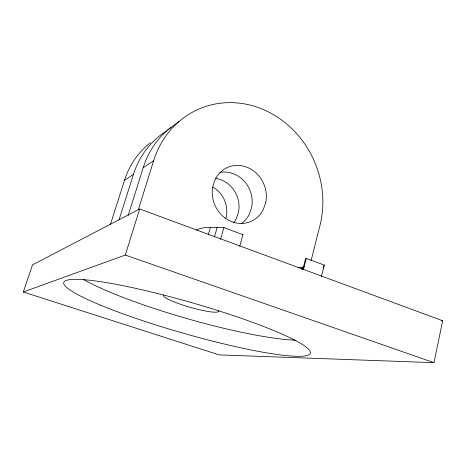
<?xml version="1.0" encoding="UTF-8"?>
<svg xmlns="http://www.w3.org/2000/svg" width="466" height="466" viewBox="0 0 466 466"><rect width="100%" height="100%" fill="white"/><g stroke="black" fill="none" stroke-linecap="round" stroke-linejoin="round"><path stroke-width="0.7" d="M433.963 362.665L442.7 320.759L139.666 208.984L32.509 264.845L23.3 291.99L219.177 354.9L433.963 362.665L125.307 255.059L23.3 291.99M321.342 276.821L324.254 265.113L306.273 258.391L305.614 258.519L302.795 269.587M324.254 265.113L323.724 267.216L323.043 268.078M303.448 269.47L306.273 258.391M311.02 260.844L319.938 225.631A94.202 85.418 67.6 0 0 260.698 108.473A94.202 85.418 67.6 0 0 153.617 160.747L143.161 167.783L128.185 215.403M301.799 269.371L302.335 267.28L304.321 266.575M239.67 246.386L242.903 234.695L223.89 227.583L210.428 227.297L204.032 227.717L198.691 228.998L196.518 230.245M220.558 239.343L223.89 227.583M214.453 236.932L217.197 227.321M208.22 234.975L210.428 227.297M138.338 209.747L153.617 160.747M125.307 255.059L139.666 208.984M118.999 219.981L133.48 174.296A87.404 80.373 67.4 0 1 166.508 130.993M110.39 224.525L124.498 180.342A84.358 78.061 67.3 0 1 150.413 142.718M225.66 218.571L226.208 217.022A26.341 24.36 67.3 0 0 212.799 187.052M167.743 129.962L178.973 121.568M124.498 180.342L133.48 174.296M242.367 234.852L242.903 234.695M298.077 267.659L302.335 267.28M441.25 320.818L442.7 320.759M295.473 340.192A127.608 18.337 16 0 1 83.723 279.606M218.781 310.88A28.706 4.083 16 0 1 189.977 307.269A28.706 4.083 16 0 1 163.869 295.106M215.676 178.396A27.29 25.082 67.4 0 1 238.441 212.537L236.198 218.944A27.29 25.082 67.4 0 1 233.705 222.911M219.888 172.403A28.315 25.84 67.5 0 1 251.582 207.725L249.287 214.354A28.315 25.84 67.5 0 1 241.347 223.633M143.161 167.783A90.672 82.826 67.5 0 1 171.045 127.276M265.736 202.541L263.377 209.409A29.41 26.644 67.6 0 1 229.977 220.919A29.41 26.644 67.6 0 1 212.927 185.876L215.449 178.921A29.41 26.644 67.6 0 1 248.658 167.964A29.41 26.644 67.6 0 1 265.736 202.541M100.749 305.247A128.267 15.844 16 0 0 306.564 355.616A128.267 15.844 16 0 0 153.879 292.596A128.267 15.844 16 0 0 100.749 305.247"/></g></svg>
